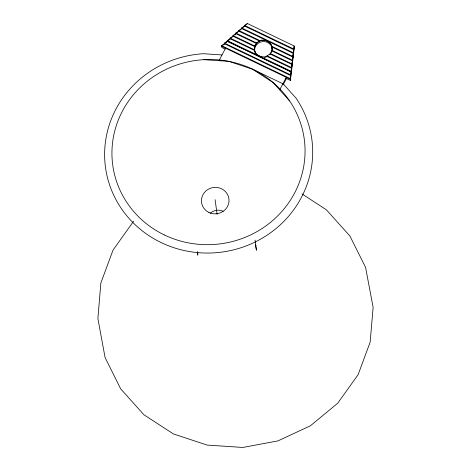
<?xml version="1.0" encoding="UTF-8"?>
<svg xmlns="http://www.w3.org/2000/svg" width="471" height="471" viewBox="0 0 471 471"><rect width="100%" height="100%" fill="white"/><g stroke="black" fill="none" stroke-linecap="round" stroke-linejoin="round"><path stroke-width="0.71" d="M197.879 253.133L197.708 255.147L197.337 251.579M272.12 49.455L271.796 46.158A8.908 8.525 -7.9 0 0 260.598 40.783C256.189 42.131 253.339 47.147 254.858 51.586A8.908 8.525 -7.9 0 0 255.853 53.582M291.102 71.91L291.555 68.224L267.092 56.479C262.365 57.974 255.841 55.696 254.652 50.509L230.184 38.763L227.222 40.612L227.316 41.295L291.102 71.91L292.868 57.132M292.897 57.073L293.309 53.37L241.717 28.607L238.756 30.456L259.662 40.488C264.461 39.052 271.255 41.595 271.961 47.029L292.897 57.073L294.181 45.975L247.458 23.55L244.496 25.399L244.59 26.076L293.745 49.673M285.803 78.227L290.424 80.441L294.351 47.171L294.181 45.975L290.26 79.246L221.623 46.305M291.555 68.224L292.432 60.83L271.879 50.962L271.979 47.106M290.424 80.441L290.165 78.563L291.131 71.851L227.346 41.236L224.379 43.085L224.473 43.762L223.048 45.033M271.249 52.67L272.026 50.562M254.652 50.509L254.369 48.896L254.717 45.999L255.359 44.721L256.477 43.573L256.648 42.626L259.686 41.207M271.879 50.962L270.142 53.406L270.236 54.083L266.998 55.796L267.092 56.479M218.95 60.688L225.585 48.201M279.662 89.831L286.297 77.344L286.462 78.539L283.489 84.138L296.047 98.156A104.126 99.681 -7.9 0 1 249.088 244.749A104.126 99.681 -7.9 0 1 107.229 176.666A104.126 99.681 -7.9 0 1 203.454 53.718L222.065 54.954M133.576 221.258L113.052 250.06L100.847 283.047L97.897 318.596L105.068 357.495L120.641 388.805L143.855 414.721L173.34 433.909L207.087 445.071L242.848 447.45L277.972 440.891L310.43 425.766L337.736 403.2L358.101 374.698L370.141 342.199L373.132 307.422L365.567 267.322L349.894 235.989L326.385 209.801L301.952 193.899M269.924 54.518L270.584 53.594M226.427 42.355L227.346 41.236L225.909 42.502M229.265 39.888L230.184 38.763L230.089 38.086L233.057 36.238L254.811 46.676M235.005 34.83L235.924 33.706L235.83 33.029L238.797 31.18L259.762 41.171L259.662 40.488M223.148 44.963L224.773 43.532M225.862 42.573L233.457 35.884M234.493 34.972L241.717 28.607L241.623 27.924L244.59 26.076M242.683 27.76L245.397 25.369M245.939 24.886L247.458 23.55M225.091 49.084L221.794 47.5L221.529 45.622L224.467 43.762L290.695 75.548M233.057 36.238L232.962 35.555L235.924 33.706L256.477 43.573M267.634 56.226L266.056 56.962A8.908 8.525 -7.9 0 1 264.349 57.332M203.66 59.676L228.788 61.342L252.533 69.196L282.888 83.761L283.053 84.963M244.496 25.399L293.651 48.99M241.623 27.924L293.215 52.687M271.867 46.346L292.779 56.385M235.83 33.029L256.383 42.89M271.785 50.285L292.338 60.147M232.962 35.555L254.717 45.999M270.142 53.406L291.902 63.844M270.236 54.083L292.108 64.58M230.089 38.086L254.558 49.826M266.998 55.796L291.461 67.541M227.222 40.612L291.025 71.239M224.379 43.085L290.601 74.865M221.529 45.622L290.165 78.563M252.533 69.196L273.274 82.696L289.6 100.924M255.388 244.372L255.941 245.644M255.576 245.644L256.459 250.248L255.058 240.145M238.756 30.456L238.85 31.133M215.094 199.686L217.137 214.399M254.864 52.252A8.908 8.525 -7.9 0 1 262.176 41.642A8.908 8.525 -7.9 0 1 272.379 49.537M260.893 57.103A8.908 8.525 -7.9 0 1 257.36 55.266M210.213 213.286A11.251 10.768 -7.9 0 1 223.172 211.279M164.456 234.994A96.637 92.516 -7.9 0 0 304.937 146.363A96.637 92.516 -7.9 0 0 156.089 74.924A96.637 92.516 -7.9 0 0 164.456 234.994M208.93 212.456A13.812 13.223 -7.9 0 0 229.006 199.792A13.812 13.223 -7.9 0 0 207.735 189.583A13.812 13.223 -7.9 0 0 208.93 212.456"/></g></svg>
